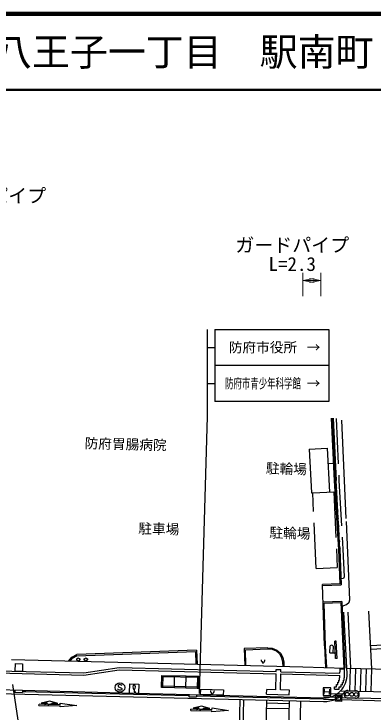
# Model space of a CAD drawing. Units: millimetres, scale not verified. Extents: x 40000 to 680000, y 20000 to 380000.
# Drawn here: x 422654 to 469960, y 287893 to 380000 of the extents above; entities that cross this region are included whole.
import ezdxf
from ezdxf.enums import TextEntityAlignment as Align

# ---------------------------------------------------------------- set-up
doc = ezdxf.new("R2010")
doc.units = ezdxf.units.MM
doc.header["$LTSCALE"] = 1000
doc.linetypes.add('DASHED', pattern=[7.5, 6, -1.5])
for name, color, linetype, lineweight in [('M-BGD', 7, 'Continuous', 25), ('M-BGD-EXST', 7, 'Continuous', 25), ('M-STR-HTXT', 7, 'Continuous', 13), ('M-STR-STR1', 1, 'Continuous', 25), ('M-STR-STRC', 7, 'Continuous', 25), ('M-TTL', 2, 'Continuous', 140), ('M-TTL-LINE', 7, 'Continuous', 50), ('M-TTL-TXT', 7, 'Continuous', 13)]:
    doc.layers.add(name, color=color, linetype=linetype, lineweight=lineweight)
doc.layers.add('M-BMK-HTXT', color=7, linetype='Continuous')
doc.styles.add('ＭＳ ゴシック', font='')
doc.styles.get('ＭＳ ゴシック').set_extended_font_data('MS Gothic')

# ---------------------------------------------------------------- blocks, each defined once
blk = doc.blocks.new('open_arrow')
at = {"color": 0, "linetype": 'Continuous', "lineweight": -2}
blk.add_lwpolyline([(7.5, 1.25), (0, 0), (7.5, -1.25)], dxfattribs=at)

msp = doc.modelspace()

# ---------------------------------------------------------------- linework, layer by layer
at = {"layer": 'M-BGD'}
for p, q in [((464428, 326682), (464843, 318421)), ((464577, 326689), (464992, 318429)), ((464722, 326669), (465119, 318437)), ((466439, 313409), (465852, 326392)), ((464690, 320695), (464074, 320662)), ((464843, 318421), (465394, 309338)), ((464992, 318429), (465544, 309346)), ((465591, 309374), (465119, 318437)), ((466924, 302691), (466456, 313032)), ((465394, 309338), (465609, 304808)), ((465766, 304662), (465544, 309346)), ((465591, 309374), (465766, 304662)), ((465609, 304808), (463293, 304740)), ((463569, 296628), (463293, 304740)), ((463301, 304590), (465766, 304662)), ((465855, 302486), (463380, 302405)), ((463535, 302260), (465712, 302331)), ((463719, 296634), (463535, 302260)), ((465712, 302331), (466105, 293703)), ((465855, 302486), (466255, 293699)), ((466459, 302101), (466803, 302377)), ((466803, 302377), (466924, 302691)), ((465884, 301854), (466459, 302101)), ((466533, 292919), (466122, 301050)), ((463569, 296628), (463708, 293764)), ((463859, 293760), (463719, 296634)), ((464281, 295716), (464305, 296616)), ((464704, 296605), (464681, 295705)), ((465124, 297255), (464924, 297245)), ((465030, 294969), (464924, 297245)), ((465230, 294978), (465124, 297255)), ((430928, 295316), (446551, 295880)), ((446694, 296042), (430941, 295495)), ((446551, 295880), (446622, 294196)), ((446694, 296042), (446772, 294192)), ((456098, 296369), (452979, 296263)), ((452984, 296263), (453050, 294032)), ((453138, 296118), (456075, 296222)), ((453201, 294029), (453138, 296118)), ((456057, 296222), (456657, 296171)), ((456098, 296369), (456692, 296318)), ((456657, 296171), (457198, 295948)), ((456692, 296318), (457277, 296078)), ((457198, 295948), (457644, 295567)), ((457277, 296078), (457763, 295662)), ((464281, 295716), (465081, 295695)), ((422310, 294815), (452126, 294056)), ((429841, 294623), (430280, 295125)), ((430036, 294618), (430376, 295007)), ((430280, 295125), (430941, 295495)), ((430376, 295007), (430928, 295316)), ((430882, 294915), (430879, 294790)), ((430879, 294790), (430952, 294788)), ((430882, 294915), (430956, 294913)), ((431379, 294777), (431306, 294779)), ((431309, 294904), (431382, 294902)), ((431379, 294777), (431382, 294902)), ((431869, 294912), (431865, 294787)), ((431865, 294787), (431939, 294785)), ((431869, 294912), (431942, 294910)), ((432365, 294774), (432292, 294776)), ((432295, 294901), (432369, 294899)), ((432365, 294774), (432369, 294899)), ((457644, 295567), (457922, 295052)), ((457763, 295662), (458064, 295104)), ((457922, 295052), (458046, 294463)), ((458064, 295104), (458196, 294480)), ((465230, 294978), (465030, 294969)), ((422788, 294295), (422762, 293295)), ((422788, 294295), (423788, 294269)), ((423788, 294269), (423762, 293269)), ((452126, 294056), (460721, 293839)), ((458046, 294463), (458060, 293906)), ((458196, 294480), (458210, 293902)), ((460721, 293839), (466255, 293699)), ((402821, 293510), (431867, 292755)), ((402850, 293810), (431848, 293055)), ((422762, 293295), (423762, 293269)), ((431848, 293055), (436491, 293750)), ((431867, 292755), (436509, 293449)), ((436491, 293750), (457210, 293227)), ((436509, 293449), (457202, 292928)), ((457149, 290828), (457202, 292928)), ((457210, 293227), (457217, 293527)), ((457217, 293527), (457817, 293512)), ((457749, 290813), (457802, 292912)), ((457802, 292912), (465599, 292716)), ((457809, 293212), (457817, 293512)), ((457809, 293212), (465607, 293016)), ((465607, 293016), (465615, 293316)), ((465615, 293316), (465623, 293615)), ((465623, 293615), (466223, 293600)), ((466199, 292700), (466207, 293000)), ((466207, 293000), (466215, 293300)), ((466215, 293300), (466223, 293600)), ((442085, 291122), (442121, 292722)), ((442121, 292722), (445321, 292650)), ((442285, 291118), (442321, 292717)), ((446812, 292437), (442322, 292538)), ((443785, 291084), (443821, 292683)), ((445285, 291050), (445321, 292650)), ((445321, 292650), (446820, 292616)), ((446820, 292616), (446784, 291016)), ((446820, 292616), (447020, 292612)), ((447020, 292612), (446984, 291012)), ((465459, 291816), (465466, 292116)), ((465466, 292116), (465547, 292114)), ((465547, 292114), (465555, 292413)), ((465555, 292413), (465593, 292412)), ((465593, 292412), (465601, 292714)), ((466058, 291801), (466066, 292100)), ((466066, 292100), (466147, 292098)), ((466147, 292098), (466154, 292399)), ((466154, 292399), (466193, 292398)), ((466193, 292398), (466200, 292698)), ((402787, 291298), (436943, 290437)), ((437866, 290415), (437897, 291615)), ((437897, 291615), (439096, 291583)), ((439096, 291583), (439065, 290384)), ((442285, 291118), (442085, 291122)), ((443785, 291084), (442285, 291118)), ((446784, 291195), (442294, 291296)), ((445285, 291050), (443785, 291084)), ((464897, 290930), (464905, 291230)), ((464905, 291230), (465143, 291224)), ((465143, 291224), (465151, 291524)), ((465151, 291524), (465320, 291520)), ((465320, 291520), (465328, 291820)), ((465328, 291820), (465459, 291816)), ((465497, 290914), (465505, 291215)), ((465505, 291215), (465743, 291209)), ((465743, 291209), (465751, 291509)), ((465751, 291509), (465920, 291504)), ((465920, 291504), (465928, 291804)), ((465928, 291804), (466058, 291801)), ((422785, 290794), (422777, 290494)), ((422777, 290494), (423776, 290469)), ((423784, 290769), (423776, 290469)), ((423780, 290619), (424229, 290608)), ((423780, 290619), (445709, 290066)), ((436943, 290437), (463461, 289769)), ((437866, 290415), (439065, 290384)), ((446784, 291016), (445285, 291050)), ((445713, 290216), (445705, 289916)), ((446712, 290191), (446705, 289891)), ((446984, 291012), (446784, 291016)), ((447235, 290197), (447254, 290897)), ((450234, 290119), (447235, 290197)), ((447254, 290897), (450253, 290819)), ((450253, 290819), (450234, 290119)), ((455934, 290259), (455949, 290858)), ((455934, 290259), (458933, 290183)), ((457149, 290828), (455949, 290858)), ((458949, 290783), (457749, 290813)), ((458933, 290183), (458949, 290783)), ((464897, 290930), (465497, 290914)), ((445705, 289916), (446705, 289891)), ((446709, 290041), (463457, 289619)), ((463457, 289589), (465167, 289546)), ((463464, 289889), (465175, 289846)), ((465009, 289319), (465030, 290119)), ((465809, 289299), (465009, 289319)), ((465030, 290119), (465830, 290098)), ((465164, 289454), (465177, 289954)), ((465664, 289441), (465164, 289454)), ((465177, 289954), (465677, 289941)), ((465677, 289941), (465664, 289441)), ((465830, 290098), (465809, 289299))]:
    msp.add_line(p, q, dxfattribs=at)
at = {"layer": 'M-BGD', "linetype": 'DASHED'}
for p, q in [((465104, 326644), (465469, 318442)), ((461544, 322580), (463938, 322705)), ((461544, 322580), (461837, 316799)), ((463938, 322705), (464231, 316921)), ((465469, 318442), (465973, 309394)), ((462023, 316812), (464806, 316938)), ((464806, 316938), (465257, 306982)), ((461837, 316799), (462023, 316812)), ((462475, 306847), (462023, 316812)), ((465973, 309394), (466139, 305711)), ((462475, 306847), (465257, 306982)), ((466078, 305527), (465736, 305483)), ((466139, 305711), (466078, 305527)), ((465667, 289533), (473859, 289327)), ((465674, 289833), (473867, 289627))]:
    msp.add_line(p, q, dxfattribs=at)
at = {"layer": 'M-BGD'}
for centre in [(431131, 294846), (432117, 294843)]:
    msp.add_circle(centre, 188, dxfattribs=at)
for centre, radius, start, end in [((464628, 325690), 125, 272.87562, 92.87562), ((464628, 325690), 62.5, 272.87562, 92.87562), ((464678, 324692), 125, 272.87562, 92.87562), ((464678, 324692), 62.5, 272.87562, 92.87562), ((464728, 323693), 125, 272.87562, 92.87562), ((464728, 323693), 62.5, 272.87562, 92.87562), ((464778, 322694), 125, 272.87562, 92.87562), ((464778, 322694), 62.5, 272.87562, 92.87562), ((464828, 321696), 125, 272.87562, 92.87562), ((464828, 321696), 62.5, 272.87562, 92.87562), ((464878, 320697), 125, 272.87562, 92.87562), ((464878, 320697), 62.5, 272.87562, 92.87562), ((464929, 319698), 125, 272.87562, 92.87562), ((464929, 319698), 62.5, 272.87562, 92.87562), ((464979, 318699), 125, 272.87562, 92.87562), ((464979, 318699), 62.5, 272.87562, 92.87562), ((465053, 317431), 125, 273.47262, 93.47262), ((465053, 317431), 62.5, 273.47262, 93.47262), ((465113, 316433), 125, 273.47262, 93.47262), ((465113, 316433), 62.5, 273.47262, 93.47262), ((465174, 315435), 125, 273.47262, 93.47262), ((465174, 315435), 62.5, 273.47262, 93.47262), ((465235, 314436), 125, 273.47262, 93.47262), ((465235, 314436), 62.5, 273.47262, 93.47262), ((465295, 313438), 125, 273.47262, 93.47262), ((465295, 313438), 62.5, 273.47262, 93.47262), ((465356, 312440), 125, 273.47262, 93.47262), ((465356, 312440), 62.5, 273.47262, 93.47262), ((465416, 311442), 125, 273.47262, 93.47262), ((465416, 311442), 62.5, 273.47262, 93.47262), ((465477, 310444), 125, 273.47262, 93.47262), ((465477, 310444), 62.5, 273.47262, 93.47262), ((465537, 309446), 125, 273.47262, 93.47262), ((465537, 309446), 62.5, 273.47262, 93.47262), ((464501, 296460), 250, 35.37961, 141.63982), ((463537, 292768), 3000, 268.55594, 2.8972), ((448680, 290604), 144, 129.11231, 255.97962), ((448782, 290427), 142, 164.82422, 12.19521), ((448892, 290598), 144, 281.03821, 47.90871)]:
    msp.add_arc(centre, radius, start, end, dxfattribs=at)
at = {"layer": 'M-BGD-EXST'}
for p, q in [((436363, 291406), (436360, 291288)), ((436360, 291288), (436414, 291226)), ((436425, 291457), (436363, 291406)), ((436414, 291226), (436575, 291172)), ((436534, 291511), (436425, 291457)), ((436704, 291504), (436534, 291511)), ((436575, 291172), (436804, 291049)), ((436815, 291444), (436704, 291504)), ((436866, 291390), (436815, 291444)), ((463410, 291096), (463384, 290096)), ((464410, 291070), (463410, 291096)), ((464384, 290070), (464410, 291070)), ((436403, 290836), (436296, 290952)), ((436509, 290781), (436403, 290836)), ((436685, 290777), (436509, 290781)), ((436799, 290829), (436685, 290777)), ((436855, 290882), (436799, 290829)), ((436804, 291049), (436858, 290990)), ((436858, 290990), (436855, 290882)), ((438482, 290864), (438474, 290548)), ((438474, 290548), (438702, 290542)), ((463543, 290243), (463561, 290943)), ((463552, 290593), (464252, 290575)), ((464244, 290222), (464262, 290922)), ((463384, 290096), (464384, 290070))]:
    msp.add_line(p, q, dxfattribs=at)
msp.add_circle((436619, 291130), 625, dxfattribs=at)
for centre, radius, start, end in [((455371, 294690), 144, 129.11191, 255.98002), ((455584, 294685), 144, 281.03782, 47.90912), ((455473, 294514), 142, 164.82422, 12.19521), ((438823, 291197), 506, 139.82752, 217.19189), ((438498, 291459), 89.5, 80.3796, 133.50969), ((438498, 291459), 89.5, 43.50972, 96.6398), ((438159, 291215), 506, 319.82752, 37.19189), ((438485, 290953), 89.5, 223.50972, 276.6398), ((438485, 290953), 89.5, 260.3796, 313.50969)]:
    msp.add_arc(centre, radius, start, end, dxfattribs=at)
at = {"layer": 'M-STR-HTXT'}
for p, q in [((460727, 342774), (460727, 345834)), ((463089, 342774), (463089, 345834)), ((460727, 344834), (463089, 344834))]:
    msp.add_line(p, q, dxfattribs=at)
at = {"layer": 'M-STR-STR1'}
msp.add_line((423338, 285929), (422507, 291507), dxfattribs=at)
at = {"layer": 'M-STR-STRC'}
for p, q in [((448127, 338382), (448127, 326882)), ((449127, 338382), (464127, 338382)), ((449127, 338382), (449127, 328882)), ((464127, 338382), (464127, 328882)), ((448127, 336007), (449127, 336007)), ((464127, 333632), (449127, 333632)), ((448127, 331257), (449127, 331257)), ((464127, 328882), (449127, 328882)), ((448127, 326882), (447048, 290360)), ((469367, 301214), (469752, 293609)), ((466621, 301075), (466995, 293681)), ((469623, 296655), (472369, 296794)), ((469646, 296205), (472392, 296344)), ((466482, 293694), (473010, 293524)), ((466947, 293672), (466880, 290672)), ((467647, 293656), (467580, 290657)), ((468347, 293640), (468280, 290641)), ((469046, 293625), (468979, 290625)), ((469746, 293609), (469679, 290610)), ((402276, 290811), (463449, 289269)), ((466148, 290250), (464399, 290296)), ((465762, 290712), (473597, 290508)), ((466661, 290737), (467661, 290711)), ((427360, 289339), (426254, 289062)), ((428453, 289016), (427360, 289339)), ((452249, 280548), (452476, 289546)), ((452699, 280537), (452926, 289534)), ((455925, 289459), (455521, 273433)), ((458924, 289383), (458520, 273363)), ((460423, 289345), (460014, 273119)), ((467635, 289711), (466635, 289737)), ((425947, 288769), (425951, 288919)), ((425947, 288769), (428747, 288709)), ((428750, 288859), (425951, 288919)), ((427053, 289045), (426254, 289062)), ((428453, 289016), (427653, 289033)), ((430948, 288738), (428744, 288559)), ((428744, 288559), (428747, 288709)), ((428750, 288859), (428755, 289084)), ((428755, 289084), (430948, 288738)), ((447350, 288685), (446244, 288408)), ((447044, 288391), (446244, 288408)), ((448444, 288362), (447350, 288685)), ((448444, 288362), (447644, 288379)), ((448740, 288205), (448745, 288430)), ((448745, 288430), (450938, 288084)), ((455898, 288408), (458897, 288338)), ((455916, 289108), (458915, 289037)), ((445938, 288115), (445941, 288265)), ((445938, 288115), (448737, 288055)), ((448740, 288205), (445941, 288265)), ((450938, 288084), (448734, 287905)), ((448734, 287905), (448737, 288055))]:
    msp.add_line(p, q, dxfattribs=at)
for centre in [(466548, 290240), (467148, 290224), (467748, 290209)]:
    msp.add_circle(centre, 250, dxfattribs=at)
for centre, radius, start, end in [((463537, 292768), 3500, 268.55594, 323.70618), ((466648, 290237), 500, 88.5097, 268.5097), ((467648, 290211), 500, 268.5097, 88.50971), ((426704, 289403), 500, 268.78295, 314.35694), ((427145, 289894), 1000, 268.78417, 300.57199), ((446694, 288749), 500, 268.78295, 314.35694), ((447135, 289240), 1000, 268.78417, 300.57199)]:
    msp.add_arc(centre, radius, start, end, dxfattribs=at)
at = {"layer": 'M-TTL'}
msp.add_line((680000, 380000), (40000, 380000), dxfattribs=at)
at = {"layer": 'M-TTL-LINE'}
msp.add_line((40000, 370000), (680000, 370000), dxfattribs=at)

# ---------------------------------------------------------------- block references
at = {"layer": 'M-STR-HTXT', "xscale": 200, "yscale": 200}
msp.add_blockref('open_arrow', (460727, 344834), dxfattribs=at)
at = {"layer": 'M-STR-HTXT', "xscale": 200, "yscale": 200, "rotation": 180}
msp.add_blockref('open_arrow', (463089, 344834), dxfattribs=at)

# ---------------------------------------------------------------- texts
at = {"layer": 'M-BMK-HTXT', "style": 'ＭＳ ゴシック'}
msp.add_text('防府胃腸病院', height=1320, rotation=358.51, dxfattribs=at).set_placement((431943, 322320), align=Align.BOTTOM_LEFT)
for s, p in [('駐輪場', (458522, 318935)), ('駐車場', (441718, 310999)), ('駐輪場', (458990, 310448))]:
    msp.add_text(s, height=1320, rotation=358.51, dxfattribs=at).set_placement(p, align=Align.BOTTOM_CENTER)
at = {"layer": 'M-STR-HTXT', "style": 'ＭＳ ゴシック'}
for s, p in [('ガードパイプ', (419393, 354552)), ('ガードパイプ', (459316, 348039)), ('L=2.3', (459316, 345539))]:
    msp.add_text(s, height=1833, dxfattribs=at).set_placement(p, align=Align.BOTTOM_CENTER)
at = {"layer": 'M-STR-STRC', "style": 'ＭＳ ゴシック'}
for s, p in [('防府市役所', (455459, 336007)), ('→', (462127, 336007)), ('→', (462127, 331257))]:
    msp.add_text(s, height=1320, dxfattribs=at).set_placement(p, align=Align.MIDDLE_CENTER)
at = {"layer": 'M-STR-STRC', "style": 'ＭＳ ゴシック', "width": 0.6}
msp.add_text('防府市青少年科学館', height=1320, dxfattribs=at).set_placement((455459, 331257), align=Align.MIDDLE_CENTER)
at = {"layer": 'M-TTL-TXT', "style": 'ＭＳ ゴシック'}
msp.add_text('防府市八王子一丁目\u3000駅南町', height=3666, dxfattribs=at).set_placement((405024, 375000), align=Align.MIDDLE_LEFT)

doc.saveas('drawing.dxf')
